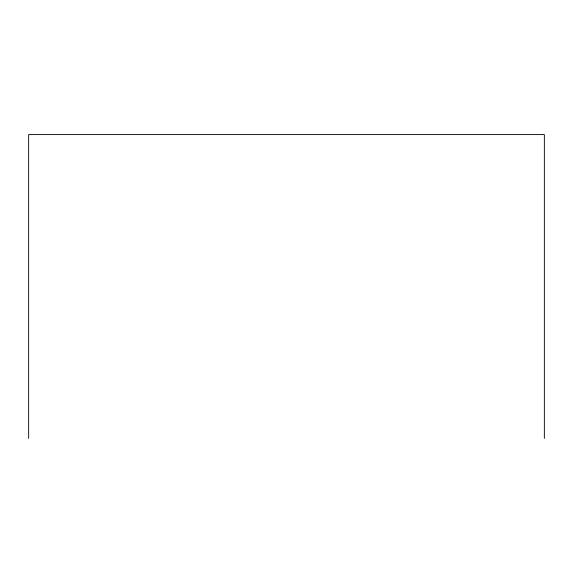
<?xml version="1.0" encoding="UTF-8"?>
<svg xmlns="http://www.w3.org/2000/svg" width="573" height="573" viewBox="0 0 573 573"><rect width="100%" height="100%" fill="white"/><g stroke="black" fill="none" stroke-linecap="round" stroke-linejoin="round"><path stroke-width="0.86" d="M544.35 438.417L544.35 134.583L28.65 134.583L28.65 438.417"/></g></svg>
